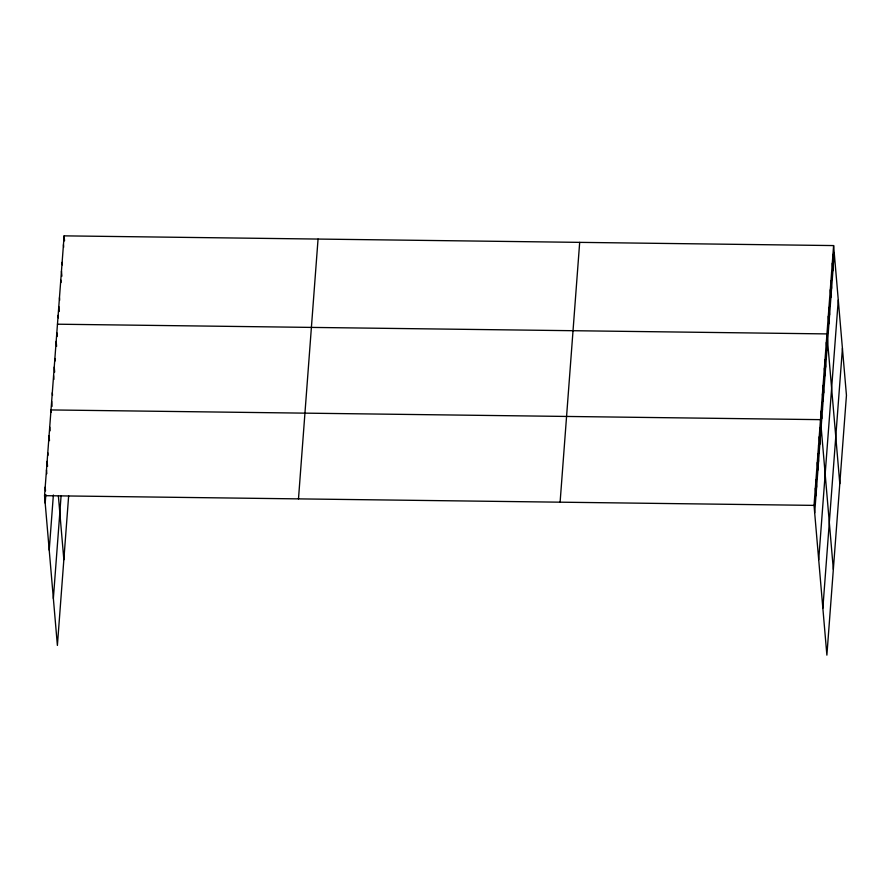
<?xml version="1.0" encoding="UTF-8"?>
<svg xmlns="http://www.w3.org/2000/svg" width="891" height="891" viewBox="0 0 891 891"><rect width="100%" height="100%" fill="white"/><g stroke="black" fill="none" stroke-linecap="round" stroke-linejoin="round"><path stroke-width="1.34" d="M68.64 495.997L57.392 645.429L44.55 495.674L64.119 235.859L833.608 245.571L846.45 395.326L826.881 655.141L814.04 505.386L833.608 245.571M45.196 503.159L45.842 494.594M49.217 550.115L53.371 494.995M53.36 598.485L61.111 495.596M298.485 498.882L318.054 239.066M560.105 502.179L579.685 242.374M814.686 512.871L834.254 253.055M818.706 559.815L838.275 300M822.861 608.185L842.429 348.37M57.47 324.201L826.959 333.913L839.801 483.657M44.55 495.674L814.04 505.386M832.951 254.403L833.586 261.887M832.283 263.235L832.918 270.719M831.615 272.078L832.261 279.562M830.947 280.91L831.593 288.394M830.289 289.742L830.924 297.226M829.621 298.574L830.256 306.059M828.953 307.406L829.599 314.891M828.285 316.238L828.931 323.723M827.628 325.07L828.262 332.555M826.313 342.478L826.959 349.963M825.667 351.054L826.313 358.538M825.021 359.63L825.667 367.114M824.375 368.206L825.021 375.69M823.73 376.782L824.375 384.266M823.084 385.358L823.73 392.842M822.438 393.922L823.084 401.407M821.792 402.498L822.438 409.983M821.146 411.074L821.792 418.558M833.341 569.394L820.5 419.65L51.01 409.938L51.221 412.433M819.854 428.226L820.5 435.71M819.208 436.79L819.854 444.275M818.562 445.366L819.208 452.851M817.916 453.942L818.562 461.427M817.27 462.518L817.916 470.002M816.624 471.094L817.27 478.578M815.978 479.67L816.624 487.154M815.332 488.235L815.978 495.719M814.686 496.81L815.332 504.295M64.119 235.859L64.542 240.848M63.45 244.702L63.673 247.197M62.125 262.366L62.337 264.861M61.457 271.198L61.891 276.188M60.788 280.03L61.011 282.525M59.463 297.705L59.675 300.2M58.795 306.537L59.229 311.527M58.127 315.369L58.349 317.864M56.824 332.777L57.135 336.52M56.178 341.353L56.601 346.343M54.886 358.494L55.097 360.989M54.24 367.07L54.663 372.059M53.594 375.646L53.917 379.388M52.302 392.797L52.513 395.292M51.656 401.362L52.079 406.352M58.394 496.153L63.851 559.693M49.718 427.09L50.041 430.832M49.072 435.666L49.495 440.655M47.78 452.806L47.991 455.301M47.134 461.382L47.557 466.372M46.488 469.958L46.811 473.7M45.196 487.11L45.519 490.852"/></g></svg>
